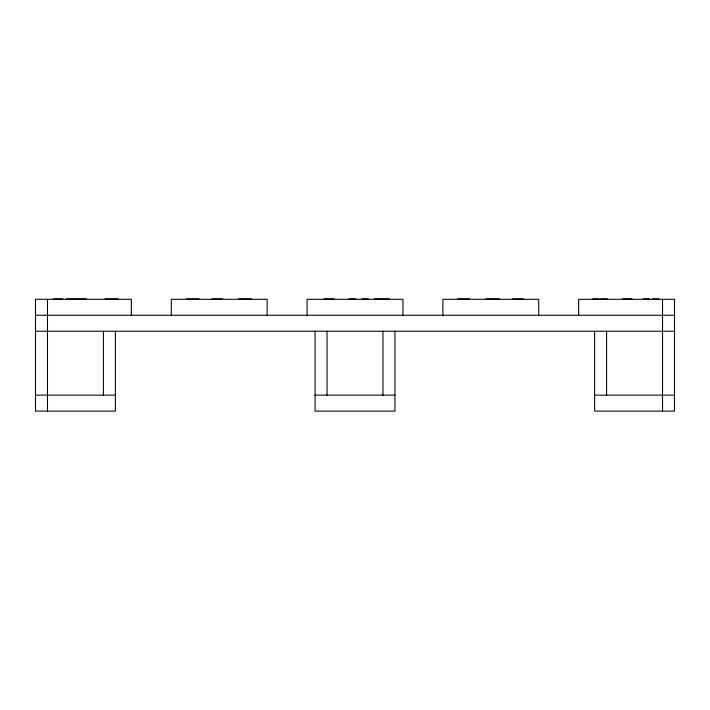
<?xml version="1.0" encoding="UTF-8"?>
<svg xmlns="http://www.w3.org/2000/svg" width="710" height="710" viewBox="0 0 710 710"><rect width="100%" height="100%" fill="white"/><g stroke="black" fill="none" stroke-linecap="round" stroke-linejoin="round"><path stroke-width="1.06" d="M53.365 298.892L62.773 298.892M66.509 298.892L72.899 298.892M73.636 298.892L86.354 298.892M105.053 298.892L118.1 298.892M186.641 298.892L199.04 298.892M211.731 298.892L222.576 298.892M238.702 298.892L251.455 298.892M324.017 298.892L334.002 298.892M348.903 298.892L355.834 298.892M362.02 298.892L368.41 298.892M374.152 298.892L389.328 298.892M457.648 298.892L469.727 298.892M485.738 298.892L499.432 298.892M512.709 298.892L523.385 298.892M592.637 298.892L599.027 298.892M600.545 298.892L607.227 298.892M622.519 298.892L631.909 298.892M643.118 298.892L649.508 298.892M652.437 298.892L658.827 298.892M35.5 315.267L674.5 315.267M35.5 331.242L674.5 331.242M35.5 395.142L115.375 395.142M315.062 395.142L394.938 395.142M594.625 395.142L674.5 395.142M662.519 299.292L662.519 411.108M606.606 331.242L606.606 395.142M594.625 331.242L594.625 411.108L674.5 411.108L674.5 299.292L578.65 299.292L578.65 315.267M538.712 315.267L538.712 299.292L442.862 299.292L442.862 315.267M402.925 315.267L402.925 299.292L307.075 299.292L307.075 315.267M394.938 331.242L394.938 411.108L315.062 411.108L315.062 331.242M382.956 331.242L382.956 395.142M327.044 331.242L327.044 395.142M267.137 315.267L267.137 299.292L171.287 299.292L171.287 315.267M131.35 315.267L131.35 299.292L35.5 299.292L35.5 411.108L115.375 411.108L115.375 331.242M103.394 331.242L103.394 395.142M47.481 299.292L47.481 411.108"/></g></svg>
